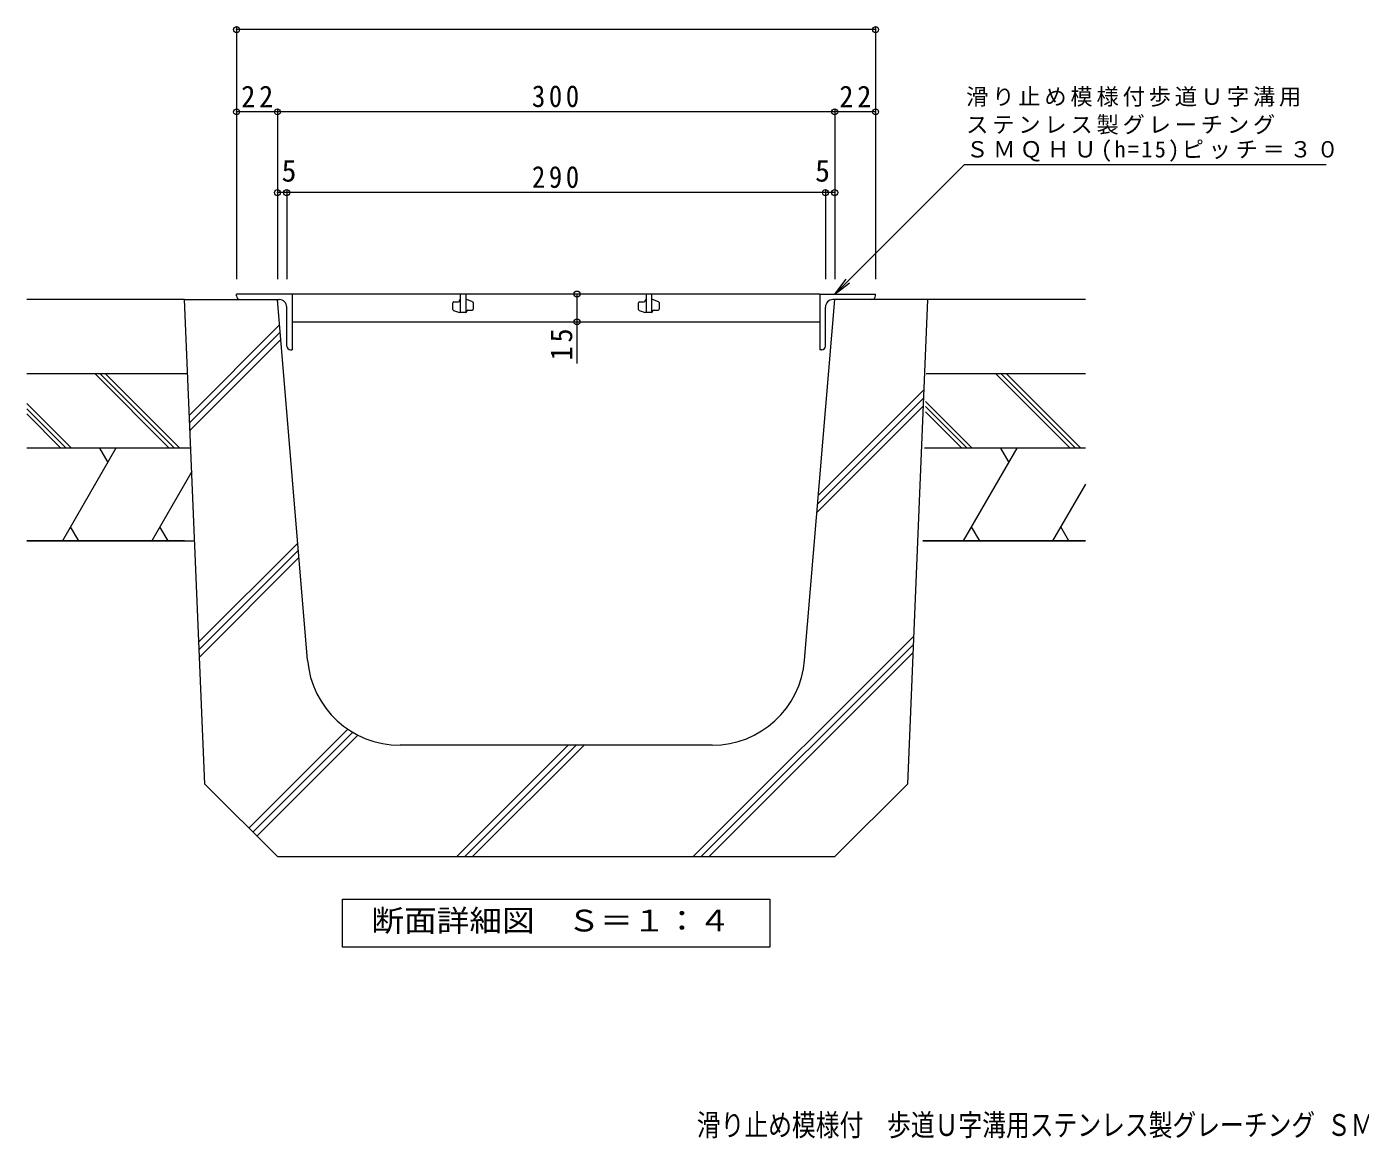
# Model space of a CAD drawing. Units: millimetres on the paper, enlarged 10 times, with parts at other scales. Extents: x -1783 to 1804, y -1355 to 1170.
# Drawn here: x -1783 to 12, y -1355 to 145 of the extents above; entities that cross this region are included whole.
import ezdxf
from ezdxf.enums import TextEntityAlignment as Align

# ---------------------------------------------------------------- set-up
doc = ezdxf.new("R2010")
doc.units = ezdxf.units.MM
doc.header["$LTSCALE"] = 10
doc.header["$PDMODE"] = 32
doc.header["$PDSIZE"] = 8
for name, color, linetype, lineweight in [('A-0', 6, 'Continuous', 5), ('A-2', 3, 'Continuous', 9), ('A-5', 7, 'Continuous', 9), ('A-6', 6, 'Continuous', 5)]:
    doc.layers.add(name, color=color, linetype=linetype, lineweight=lineweight)
doc.layers.add('F-5', color=2, linetype='Continuous')
doc.styles.add('ＭＳ ゴシック', font='')
doc.styles.get('ＭＳ ゴシック').set_extended_font_data('MS Gothic')

msp = doc.modelspace()

# ---------------------------------------------------------------- linework, layer by layer
at = {"layer": 'A-0', "color": 7, "lineweight": 9}
for p, q in [((-1500.26, 144.29), (-1500.26, -194.64)), ((-640.26, 144.29), (-640.26, -194.64)), ((-640.26, 141.29), (-1500.26, 141.29)), ((-1445.26, 30.6), (-1500.26, 30.6)), ((-1445.26, 33.6), (-1445.26, -194.64)), ((-695.26, 30.6), (-1445.26, 30.6)), ((-695.26, 33.6), (-695.26, -194.64)), ((-640.26, 30.6), (-695.26, 30.6)), ((-1432.76, -78.15), (-1445.26, -78.15)), ((-1432.76, -75.15), (-1432.76, -194.64)), ((-707.76, -78.15), (-1432.76, -78.15)), ((-707.76, -75.15), (-707.76, -194.64)), ((-695.26, -78.15), (-707.76, -78.15)), ((-1042.12, -214.64), (-1042.12, -252.14)), ((-1042.12, -252.14), (-1042.12, -308.03))]:
    msp.add_line(p, q, dxfattribs=at)
at = {"layer": 'A-0'}
for p, q in [((-1570.26, -222.14), (-1445.26, -222.14)), ((-1543.09, -874.32), (-1570.26, -222.14)), ((-1404.81, -707.52), (-1445.26, -222.14)), ((-735.71, -707.52), (-695.26, -222.14)), ((-570.26, -222.14), (-695.26, -222.14)), ((-570.26, -222.14), (-597.43, -874.32)), ((-1563.79, -377.54), (-1442.42, -256.18)), ((-1563.36, -387.72), (-1441.61, -265.97)), ((-1562.94, -397.91), (-1440.79, -275.76)), ((-718.18, -497.13), (-575.79, -354.74)), ((-717.21, -485.56), (-575.32, -343.67)), ((-719.14, -508.7), (-576.25, -365.81)), ((-1551.06, -683.01), (-1417.95, -549.9)), ((-1550.63, -693.19), (-1417.13, -559.69)), ((-1550.21, -703.38), (-1416.32, -569.48)), ((-885.6, -972.14), (-589.16, -675.71)), ((-874.99, -972.14), (-589.62, -686.77)), ((-864.38, -972.14), (-590.08, -697.84)), ((-1483.63, -933.78), (-1350.43, -800.58)), ((-1478.32, -939.08), (-1343.94, -804.7)), ((-1473.02, -944.38), (-1337.1, -808.46)), ((-860.28, -822.14), (-1280.24, -822.14)), ((-1203.79, -972.14), (-1053.79, -822.14)), ((-1193.19, -972.14), (-1043.19, -822.14)), ((-1182.58, -972.14), (-1032.58, -822.14)), ((-1445.26, -972.14), (-1543.09, -874.32)), ((-695.26, -972.14), (-597.43, -874.32)), ((-1445.26, -972.14), (-695.26, -972.14))]:
    msp.add_line(p, q, dxfattribs=at)
for centre, start, end in [((-1280.24, -697.14), 184.76367, 270), ((-860.28, -697.14), 270, 355.23632)]:
    msp.add_arc(centre, 125, start, end, dxfattribs=at)
at = {"layer": 'A-0', "color": 7}
for p in [(-1500.26, 141.29), (-640.26, 141.29), (-1500.26, 30.6), (-1445.26, 30.6), (-695.26, 30.6), (-640.26, 30.6), (-1445.26, -78.15), (-1432.76, -78.15), (-707.76, -78.15), (-695.26, -78.15), (-1042.12, -214.64), (-1042.12, -252.14)]:
    msp.add_point(p, dxfattribs=at)
at = {"layer": 'A-2'}
for p, q in [((-1500.26, -217.14), (-1500.26, -214.64)), ((-1425.26, -214.64), (-1500.26, -214.64)), ((-715.26, -214.64), (-1425.26, -214.64)), ((-1425.26, -214.64), (-1425.26, -289.64)), ((-1191.69, -214.64), (-1191.69, -239.64)), ((-941.69, -214.64), (-941.69, -239.64)), ((-715.26, -214.64), (-640.26, -214.64)), ((-715.26, -214.64), (-715.26, -289.64)), ((-640.26, -217.14), (-640.26, -214.64)), ((-1495.26, -222.14), (-1442.76, -222.14)), ((-1432.76, -284.64), (-1432.76, -232.14)), ((-1209.19, -235.64), (-1209.19, -226.52)), ((-1207.94, -225.27), (-1201.69, -225.27)), ((-1200.44, -224.02), (-1200.44, -223.39)), ((-1190.44, -222.14), (-1191.69, -222.14)), ((-1182.52, -224.97), (-1190.44, -222.14)), ((-1181.69, -226.15), (-1181.69, -235.27)), ((-959.19, -235.64), (-959.19, -226.52)), ((-957.94, -225.27), (-951.69, -225.27)), ((-950.44, -224.02), (-950.44, -223.39)), ((-940.44, -222.14), (-941.69, -222.14)), ((-932.52, -224.97), (-940.44, -222.14)), ((-931.69, -226.15), (-931.69, -235.27)), ((-707.76, -284.64), (-707.76, -232.14)), ((-645.26, -222.14), (-697.76, -222.14)), ((-1208.36, -236.82), (-1200.44, -239.64)), ((-1191.69, -239.64), (-1200.44, -239.64)), ((-1190.44, -238.39), (-1190.44, -237.77)), ((-1189.19, -236.52), (-1182.94, -236.52)), ((-958.36, -236.82), (-950.44, -239.64)), ((-941.69, -239.64), (-950.44, -239.64)), ((-940.44, -238.39), (-940.44, -237.77)), ((-939.19, -236.52), (-932.94, -236.52)), ((-1425.26, -252.14), (-715.26, -252.14)), ((-1427.76, -289.64), (-1425.26, -289.64)), ((-712.76, -289.64), (-715.26, -289.64))]:
    msp.add_line(p, q, dxfattribs=at)
for points in [[(-1191.69, -214.64), (-1199.19, -214.64), (-1199.19, -239.64)], [(-941.69, -214.64), (-949.19, -214.64), (-949.19, -239.64)]]:
    msp.add_lwpolyline(points, dxfattribs=at)
for centre, radius, start, end in [((-1495.26, -217.14), 5, 180, 270), ((-1442.76, -232.14), 10, 0, 90), ((-1207.94, -226.52), 1.25, 90, 180), ((-1201.69, -224.02), 1.25, 270, 0), ((-1199.19, -223.39), 1.25, 90, 180), ((-1182.94, -226.15), 1.25, 0, 70.34616), ((-957.94, -226.52), 1.25, 90, 180), ((-951.69, -224.02), 1.25, 270, 0), ((-949.19, -223.39), 1.25, 90, 180), ((-932.94, -226.15), 1.25, 0, 70.34616), ((-697.76, -232.14), 10, 90, 180), ((-645.26, -217.14), 5, 270, 0), ((-1207.94, -235.64), 1.25, 180, 250.34616), ((-1191.69, -238.39), 1.25, 270, 0), ((-1189.19, -237.77), 1.25, 90, 180), ((-1182.94, -235.27), 1.25, 270, 0), ((-957.94, -235.64), 1.25, 180, 250.34616), ((-941.69, -238.39), 1.25, 270, 0), ((-939.19, -237.77), 1.25, 90, 180), ((-932.94, -235.27), 1.25, 270, 0), ((-1427.76, -284.64), 5, 180, 270), ((-712.76, -284.64), 5, 270, 0)]:
    msp.add_arc(centre, radius, start, end, dxfattribs=at)
at = {"layer": 'A-5'}
for p, q in [((-695.26, -214.64), (-520.79, -40.18)), ((-520.79, -40.18), (-33.91, -40.18)), ((-695.26, -214.64), (-680.04, -194.81)), ((-695.26, -214.64), (-675.43, -199.42))]:
    msp.add_line(p, q, dxfattribs=at)
msp.add_lwpolyline([(-1357.76, -1094.16), (-1357.76, -1029.16), (-782.76, -1029.16), (-782.76, -1094.16)], close=True, dxfattribs=at)
at = {"layer": 'A-6'}
for p, q in [((-1570.26, -222.14), (-1782.76, -222.14)), ((-357.76, -222.14), (-570.26, -222.14)), ((-1566.09, -322.14), (-1782.76, -322.14)), ((-1590.79, -422.14), (-1690.79, -322.14)), ((-1583.72, -422.14), (-1683.72, -322.14)), ((-1576.65, -422.14), (-1676.65, -322.14)), ((-357.76, -322.14), (-572.26, -322.14)), ((-378.29, -422.14), (-478.29, -322.14)), ((-371.22, -422.14), (-471.22, -322.14)), ((-364.15, -422.14), (-464.15, -322.14)), ((-1722.6, -422.14), (-1782.76, -361.98)), ((-1729.67, -422.14), (-1782.76, -369.05)), ((-1736.74, -422.14), (-1782.76, -376.12)), ((-524.24, -422.14), (-573.28, -373.1)), ((-517.17, -422.14), (-573.14, -366.17)), ((-510.1, -422.14), (-573, -359.24)), ((-1561.93, -422.14), (-1782.76, -422.14)), ((-1662.54, -422.14), (-1734.71, -547.14)), ((-1684.61, -422.14), (-1673.58, -441.26)), ((-357.76, -422.14), (-574.26, -422.14)), ((-450.04, -422.14), (-522.21, -547.14)), ((-472.11, -422.14), (-461.08, -441.26)), ((-1560.61, -453.76), (-1614.52, -547.14)), ((-357.76, -470.48), (-402.02, -547.14)), ((-1712.64, -547.14), (-1723.68, -528.03)), ((-1592.45, -547.14), (-1603.49, -528.03)), ((-500.14, -547.14), (-511.18, -528.03)), ((-379.95, -547.14), (-390.99, -528.03)), ((-1570.26, -547.14), (-1782.76, -547.14)), ((-1782.76, -547.14), (-1556.72, -547.14))]:
    msp.add_line(p, q, dxfattribs=at)
msp.add_lwpolyline([(-576.76, -547.14), (-357.76, -547.14), (-576.76, -547.14)], dxfattribs=at)

# ---------------------------------------------------------------- texts
at = {"layer": 'A-0', "color": 2, "style": 'ＭＳ ゴシック'}
for p in [(-1439.69, -72.15), (-721.59, -72.15)]:
    msp.add_text('5', height=29.33, dxfattribs=at).set_placement(p, align=Align.BOTTOM_LEFT)
at = {"layer": 'A-0', "color": 2, "char_height": 29.33, "attachment_point": 7, "style": 'ＭＳ ゴシック'}
for s, insert in [('\\T1.27;\\W0.95;22', (-1494.01, 36.6)), ('\\T1.27;\\W0.9;300', (-1102.76, 36.6)), ('\\T1.27;\\W0.95;22', (-689.01, 36.6)), ('\\T1.27;\\W0.9;290', (-1102.76, -72.15))]:
    msp.add_mtext(s, dxfattribs=dict(at, insert=insert))
at = {"layer": 'A-0', "color": 2, "insert": (-1048.12, -304.02), "char_height": 29.33, "attachment_point": 7, "rotation": 90, "style": 'ＭＳ ゴシック'}
msp.add_mtext('\\T1.27;\\W0.95;15', dxfattribs=at)
at = {"layer": 'A-5', "color": 2, "style": 'ＭＳ ゴシック', "width": 1.1}
msp.add_text('断面詳細図\u3000Ｓ＝１：４', height=29.33, dxfattribs=at).set_placement((-1318.99, -1081.66), align=Align.BOTTOM_LEFT)
at = {"layer": 'A-5', "char_height": 21.99, "attachment_point": 7, "style": 'ＭＳ ゴシック'}
for s, insert in [('\\T1.17;滑り止め模様付歩道Ｕ字溝用', (-518.39, 37.45)), ('\\T1.17;ステンレス製グレーチング', (-518.39, -0.02)), ('\\T1.21;ＳＭＱＨＵ(h=15)ピッチ＝３０', (-518.39, -36.66))]:
    msp.add_mtext(s, dxfattribs=dict(at, insert=insert))
at = {"layer": 'F-5', "style": 'ＭＳ ゴシック', "width": 0.8}
msp.add_text('滑り止め模様付\u3000歩道Ｕ字溝用ステンレス製グレーチング ＳＭＱＨＵ\u3000３０１５\u3000Ｐ＝３０', height=29.33, dxfattribs=at).set_placement((-880.8, -1356.84), align=Align.BOTTOM_LEFT)

doc.saveas('drawing.dxf')
